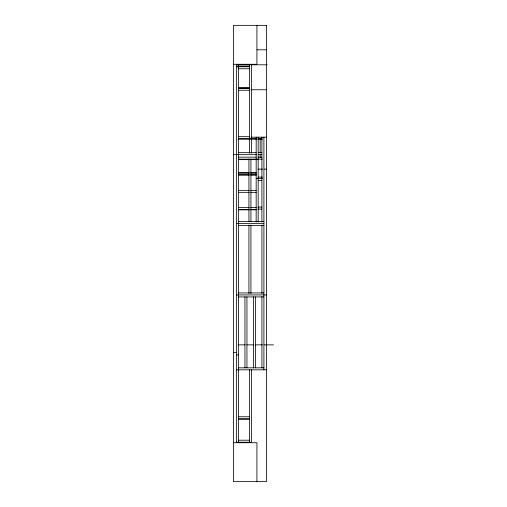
<?xml version="1.0" encoding="UTF-8"?>
<svg xmlns="http://www.w3.org/2000/svg" width="507" height="507" viewBox="0 0 507 507"><rect width="100%" height="100%" fill="white"/><g stroke="black" fill="none" stroke-linecap="round" stroke-linejoin="round"><path stroke-width="0.76" d="M267.151 64.788L238.442 64.788L238.448 66.335L249.431 66.29L249.425 64.788L238.442 64.833L238.448 442.212M238.442 88.3L249.425 88.256L238.448 88.256M256.922 49.813L266.403 49.813M233.454 64.288L256.922 64.288L256.922 25.35M236.452 66.778L249.431 66.778M238.448 68.775L249.431 68.775M238.448 87.755L249.431 87.755M250.971 89.752L266.403 89.752M238.448 90.252L249.431 90.252M238.448 136.681L249.431 136.681M250.971 137.182L266.403 137.182M238.448 138.677L256.168 138.677M258.171 138.671L261.91 138.671M238.005 139.178L256.618 139.178M257.721 139.178L262.36 139.178M238.448 152.658L256.168 152.658M258.171 152.569L261.91 152.569M258.171 154.565L261.91 154.565M233.454 154.654L256.618 154.654M238.448 157.145L256.168 157.145M258.171 157.145L261.91 157.145M238.448 159.147L262.366 159.147M238.448 159.642L249.488 159.642M250.775 159.642L258.171 159.642M258.171 169.129L262.664 169.129M264.16 169.129L266.403 169.129M238.448 172.874L249.235 172.874M250.775 172.874L256.168 172.874M238.448 172.976L249.235 172.976M250.775 172.976L256.168 172.976M238.448 174.871L249.235 174.871M250.775 174.871L256.168 174.871M238.448 174.972L249.235 174.972M250.775 174.972L256.168 174.972M258.171 177.114L262.474 177.114M256.168 178.616L262.474 178.616M258.171 180.612L261.91 180.612M238.448 190.347L249.235 190.347M250.775 190.347L256.168 190.347M238.448 192.343L249.235 192.343M250.775 192.343L256.168 192.343M258.171 207.071L261.91 207.071M238.448 207.49L249.235 207.49M250.775 207.49L256.168 207.49M258.171 209.068L261.91 209.068M238.448 209.486L249.235 209.486M250.775 209.486L256.168 209.486M238.448 209.841L249.235 209.841M250.775 209.841L256.168 209.841M238.448 221.546L263.906 221.546M236.452 223.549L263.906 223.549M238.448 225.545L263.906 225.545M238.448 292.938L263.906 292.938M236.452 294.935L266.403 294.935M238.448 296.931L263.906 296.931M238.03 344.861L245.135 344.861M246.7 344.861L253.817 344.861M255.37 344.861L262.493 344.861M264.039 344.861L273.546 344.861M233.454 352.346L236.452 352.346M236.452 354.843L238.448 354.843M238.448 367.822L263.906 367.822M236.452 369.818L266.403 369.818M238.448 416.767L249.431 416.767M238.448 418.744L249.431 418.757M238.448 419.245L249.431 419.245M238.448 440.222L249.431 440.215M236.452 442.212L251.428 442.212L251.428 369.818M233.454 442.712L256.922 442.712L256.922 481.65M263.906 137.182L263.906 369.818M261.91 137.175L261.91 221.977M261.91 225.045L261.91 293.439M261.91 296.513L261.91 367.822M260.167 139.178L260.167 153.032M260.167 154.565L260.167 157.645M258.171 137.175L258.171 221.977M256.168 137.175L256.168 221.977M255.42 296.931L255.42 367.822M253.424 296.785L253.424 367.822M251.421 64.788L251.428 153.152M250.927 159.147L250.927 221.546M250.927 225.045L250.927 293.439M249.425 64.788L249.431 153.152M249.431 369.818L249.431 442.212M248.931 159.147L248.931 221.546M248.931 225.045L248.931 293.439M246.934 296.931L246.934 367.822M244.938 296.785L244.938 367.822M237.948 64.288L237.948 66.778M236.452 64.288L236.452 442.712M266.403 25.35L233.454 25.35L233.454 481.65L266.403 481.65L266.403 25.35"/></g></svg>
